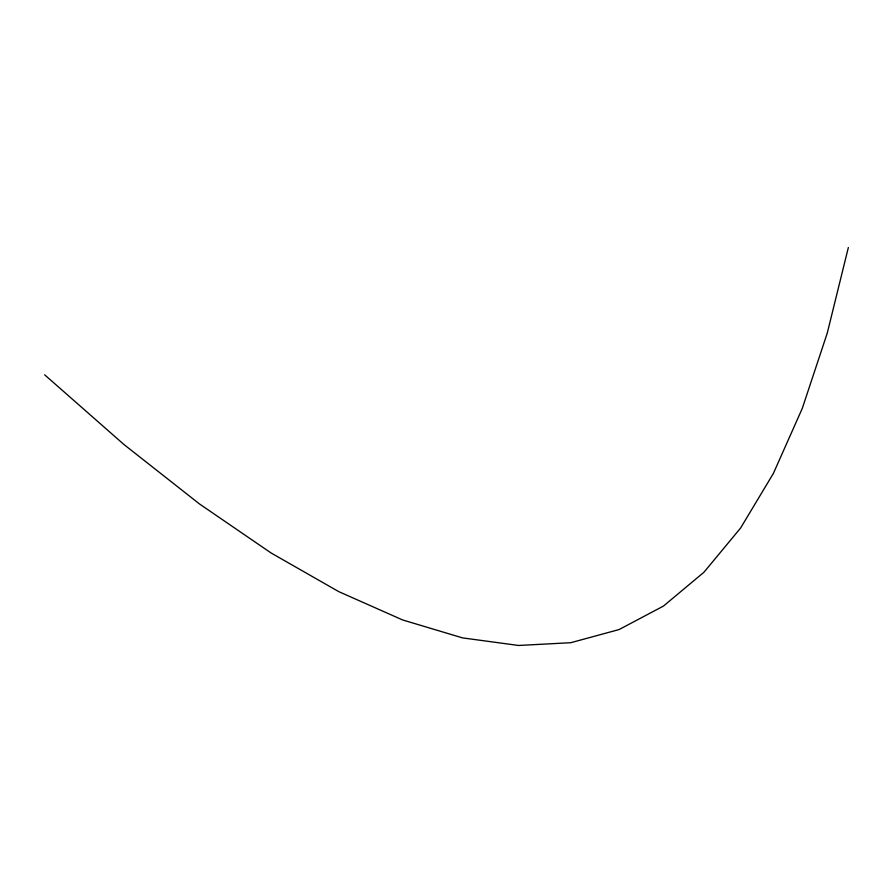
<?xml version="1.0" encoding="UTF-8"?>
<svg xmlns="http://www.w3.org/2000/svg" width="893" height="893" viewBox="0 0 893 893"><rect width="100%" height="100%" fill="white"/><g stroke="black" fill="none" stroke-linecap="round" stroke-linejoin="round"><path stroke-width="1.34" d="M848.35 247.528L827.242 333.178L802.249 408.481L773.383 473.424L740.621 527.997L703.985 572.212L663.466 606.068L619.061 629.565L570.772 642.703L518.599 645.472L462.541 637.892L402.598 619.943L338.771 591.635L271.07 552.968L199.474 503.942L124.004 444.558L44.65 374.814"/></g></svg>
